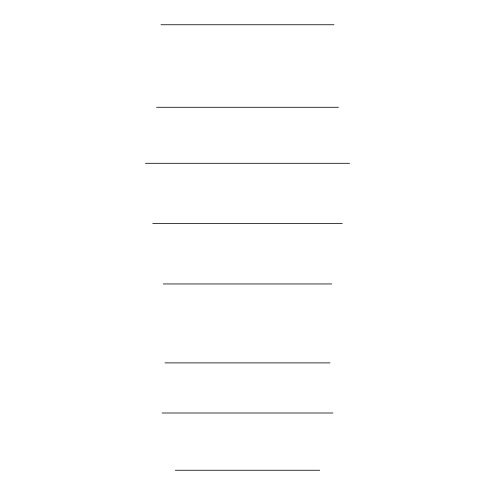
<?xml version="1.0" encoding="UTF-8"?>
<svg xmlns="http://www.w3.org/2000/svg" width="495" height="495" viewBox="0 0 495 495"><rect width="100%" height="100%" fill="white"/><g stroke="black" fill="none" stroke-linecap="round" stroke-linejoin="round"><path stroke-width="0.74" d="M160.98 24.75L334.026 24.75M156.531 107.279L338.469 107.279M145.456 163.301L349.544 163.301M152.726 223.573L342.274 223.573M163.214 283.951L331.786 283.951M164.983 362.891L330.023 362.891M162.063 412.997L332.937 412.997M175.273 470.25L319.733 470.25"/></g></svg>
